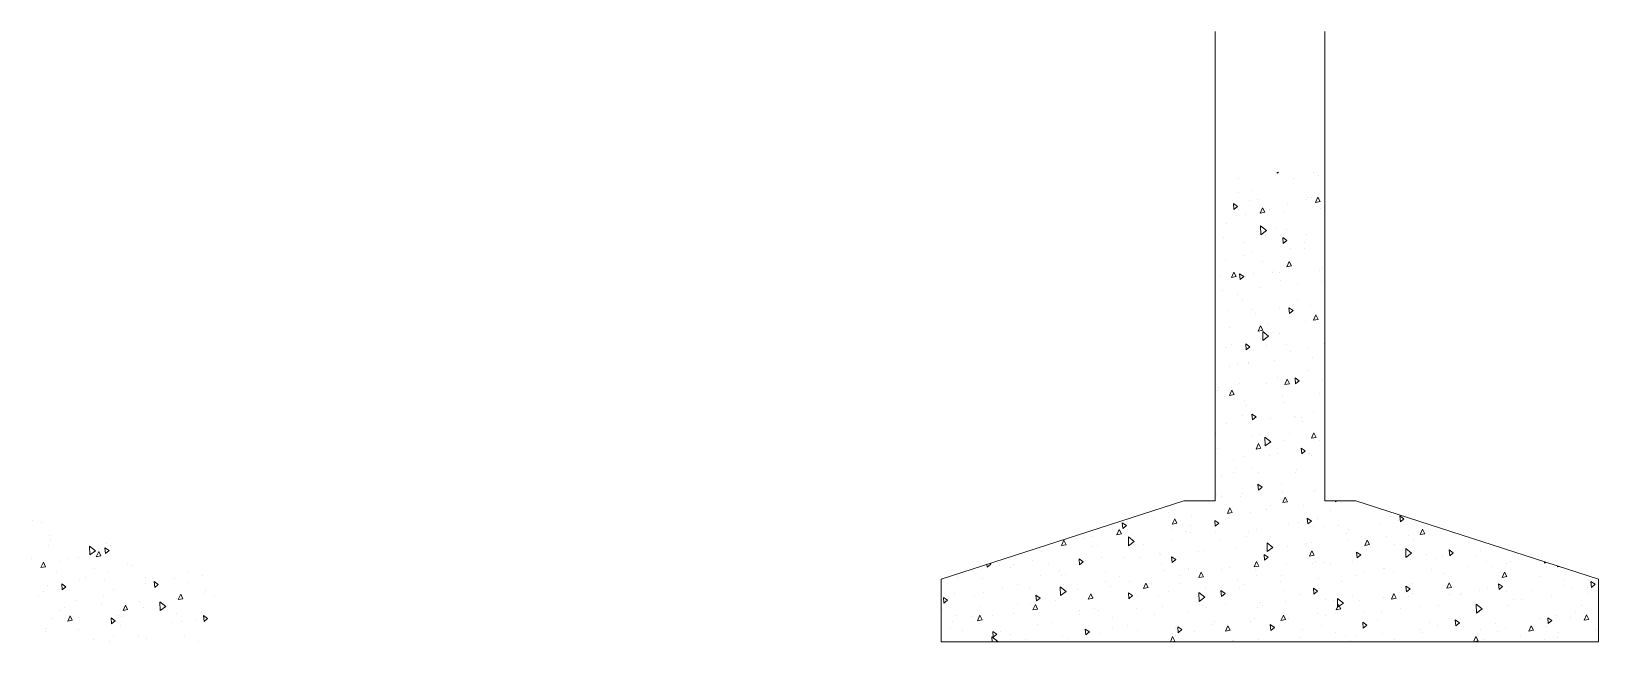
# Model space of a CAD drawing. Header units: inches. Extents: x -6800 to 96653, y -25814 to 17379.
# Drawn here: x 8208.2 to 8408.4, y -300.3 to -222.3 of the extents above; entities that cross this region are included whole.
import ezdxf

# ---------------------------------------------------------------- set-up
doc = ezdxf.new("R2010")
doc.units = ezdxf.units.IN
doc.header["$MEASUREMENT"] = 0
doc.layers.add('Footing', color=50, linetype='Continuous', lineweight=20)
doc.layers.add('Hatch', color=161, linetype='Continuous', lineweight=5)

msp = doc.modelspace()

# ---------------------------------------------------------------- linework, layer by layer
at = {"layer": 'Footing'}
for p, q in [((8359.41, -222.32), (8359.41, -282.32)), ((8373.41, -282.32), (8373.41, -222.32)), ((8355.41, -282.32), (8324.41, -292.32)), ((8359.41, -282.32), (8355.41, -282.32)), ((8377.41, -282.32), (8373.41, -282.32)), ((8408.41, -292.32), (8377.41, -282.32)), ((8324.41, -292.32), (8324.41, -300.32)), ((8408.41, -300.32), (8408.41, -292.32)), ((8324.41, -300.32), (8408.41, -300.32))]:
    msp.add_line(p, q, dxfattribs=at)
at = {"layer": 'Hatch', "linetype": 'Continuous', "transparency": 33554579}
for p, q in [((8362.4, -241.14), (8362.4, -241.14)), ((8367.19, -240.75), (8367.19, -240.75)), ((8367.34, -240.46), (8367.33, -240.32)), ((8367.34, -240.46), (8367.5, -240.32)), ((8369.42, -241.13), (8369.42, -241.13)), ((8371.99, -240.35), (8371.99, -240.35)), ((8372.56, -240.69), (8372.56, -240.69)), ((8362.45, -242.93), (8362.45, -242.93)), ((8363.86, -243.88), (8363.86, -243.88)), ((8364.04, -242.71), (8364.04, -242.71)), ((8364.86, -243.78), (8364.86, -243.78)), ((8371.06, -243.76), (8371.06, -243.76)), ((8371.21, -243.56), (8371.21, -243.56)), ((8371.69, -243.57), (8371.69, -243.57)), ((8372.24, -244.18), (8372.55, -243.5)), ((8372.24, -244.18), (8372.83, -244.07)), ((8372.83, -244.07), (8372.55, -243.5)), ((8361.82, -245.08), (8361.76, -244.34)), ((8362.28, -244.7), (8361.76, -244.34)), ((8361.82, -245.08), (8362.28, -244.7)), ((8363.32, -245.79), (8363.32, -245.79)), ((8365.18, -245.56), (8365.48, -244.87)), ((8365.18, -245.56), (8365.76, -245.44)), ((8365.76, -245.44), (8365.48, -244.87)), ((8366.31, -245.15), (8366.31, -245.15)), ((8368.12, -245.4), (8368.12, -245.4)), ((8368.62, -244.31), (8368.62, -244.31)), ((8372.92, -245), (8372.92, -245)), ((8360.91, -246.84), (8360.91, -246.84)), ((8364.69, -247.92), (8364.69, -247.92)), ((8365.24, -248.31), (8365.22, -247.19)), ((8365.97, -247.78), (8365.22, -247.19)), ((8365.24, -248.31), (8365.97, -247.78)), ((8367.13, -247.38), (8367.13, -247.38)), ((8368.57, -247.59), (8368.57, -247.59)), ((8371.04, -248.25), (8371.04, -248.25)), ((8360.45, -248.71), (8360.45, -248.71)), ((8363.17, -249.28), (8363.17, -249.28)), ((8365.79, -248.43), (8365.79, -248.43)), ((8367.79, -248.39), (8367.79, -248.39)), ((8368.12, -249.42), (8368.06, -248.67)), ((8368.58, -249.04), (8368.06, -248.67)), ((8368.12, -249.42), (8368.58, -249.04)), ((8369.04, -250.05), (8369.04, -250.05)), ((8370.81, -249.31), (8370.81, -249.31)), ((8370.84, -250.03), (8370.84, -250.03)), ((8359.45, -250.84), (8359.45, -250.84)), ((8360.75, -251.54), (8360.75, -251.54)), ((8363.2, -251), (8363.2, -251)), ((8364.25, -250.44), (8364.25, -250.44)), ((8365.44, -251.72), (8365.44, -251.72)), ((8368.58, -252.4), (8368.89, -251.72)), ((8369.17, -252.29), (8368.89, -251.72)), ((8360.03, -253.48), (8360.03, -253.48)), ((8361.52, -253.78), (8361.82, -253.09)), ((8361.52, -253.78), (8362.1, -253.66)), ((8362.1, -253.66), (8361.82, -253.09)), ((8362.61, -254.05), (8362.54, -253.3)), ((8363.07, -253.66), (8362.54, -253.3)), ((8362.61, -254.05), (8363.07, -253.66)), ((8364.38, -253.22), (8364.38, -253.22)), ((8366.72, -253.08), (8366.72, -253.08)), ((8366.88, -252.92), (8366.88, -252.92)), ((8367.62, -253.08), (8367.62, -253.08)), ((8367.71, -254.16), (8367.71, -254.16)), ((8368.58, -252.4), (8369.17, -252.29)), ((8372.8, -252.85), (8372.8, -252.85)), ((8373.11, -252.47), (8373.11, -252.47)), ((8360.37, -255.49), (8360.37, -255.49)), ((8362.3, -255.92), (8362.3, -255.92)), ((8365.18, -255.08), (8365.18, -255.08)), ((8369.97, -254.7), (8369.97, -254.7)), ((8373.05, -254.3), (8373.05, -254.3)), ((8360.96, -258.05), (8360.96, -258.05)), ((8362.94, -256.54), (8362.94, -256.54)), ((8364.21, -257.91), (8364.21, -257.91)), ((8367.65, -257.73), (8367.65, -257.73)), ((8368.91, -258.39), (8368.84, -257.64)), ((8369.37, -258), (8368.84, -257.64)), ((8368.91, -258.39), (8369.37, -258)), ((8369.11, -257.91), (8369.11, -257.91)), ((8369.38, -257.68), (8369.38, -257.68)), ((8369.98, -256.6), (8369.98, -256.6)), ((8371.55, -257.37), (8371.55, -257.37)), ((8361.3, -260.14), (8361.3, -260.14)), ((8364.57, -258.36), (8364.57, -258.36)), ((8364.92, -260.63), (8365.23, -259.94)), ((8365.51, -260.51), (8365.23, -259.94)), ((8366.11, -259.73), (8366.11, -259.73)), ((8370.9, -259.35), (8370.9, -259.35)), ((8371.99, -259.25), (8372.29, -258.57)), ((8371.99, -259.25), (8372.58, -259.14)), ((8372.25, -259.04), (8372.25, -259.04)), ((8372.58, -259.14), (8372.29, -258.57)), ((8363.39, -263.01), (8363.33, -262.27)), ((8363.85, -262.63), (8363.33, -262.27)), ((8364.92, -260.63), (8365.51, -260.51)), ((8365.18, -261.53), (8365.18, -261.53)), ((8365.52, -261.81), (8365.5, -260.68)), ((8366.25, -261.28), (8365.5, -260.68)), ((8365.52, -261.81), (8366.25, -261.28)), ((8366.83, -260.8), (8366.83, -260.8)), ((8367.62, -260.99), (8367.62, -260.99)), ((8373.31, -262.19), (8373.31, -262.19)), ((8360.79, -262.74), (8360.79, -262.74)), ((8361.45, -262.39), (8361.45, -262.39)), ((8363.39, -263.01), (8363.85, -262.63)), ((8365.97, -262.52), (8365.97, -262.52)), ((8368.58, -262.38), (8368.58, -262.38)), ((8369.1, -263.24), (8369.1, -263.24)), ((8371.3, -262.91), (8371.3, -262.91)), ((8371.83, -264), (8371.83, -264)), ((8361.24, -265.14), (8361.24, -265.14)), ((8362.23, -264.79), (8362.23, -264.79)), ((8363.68, -264.6), (8363.68, -264.6)), ((8363.72, -264.83), (8363.72, -264.83)), ((8367.04, -264.38), (8367.04, -264.38)), ((8371.37, -265.68), (8371.37, -265.68)), ((8359.75, -268.22), (8359.75, -268.22)), ((8359.91, -267.82), (8359.91, -267.82)), ((8361.26, -268.85), (8361.57, -268.16)), ((8361.85, -268.73), (8361.57, -268.16)), ((8362.55, -267.35), (8362.55, -267.35)), ((8365.98, -267.27), (8365.98, -267.27)), ((8367.37, -266.53), (8367.37, -266.53)), ((8368.33, -267.47), (8368.63, -266.79)), ((8368.33, -267.47), (8368.92, -267.36)), ((8368.92, -267.36), (8368.63, -266.79)), ((8369.5, -267.03), (8369.5, -267.03)), ((8369.69, -267.35), (8369.63, -266.61)), ((8370.15, -266.97), (8369.63, -266.61)), ((8369.69, -267.35), (8370.15, -266.97)), ((8369.89, -267.03), (8369.89, -267.03)), ((8373.14, -266.88), (8373.14, -266.88)), ((8360.58, -268.96), (8360.58, -268.96)), ((8361.26, -268.85), (8361.85, -268.73)), ((8363.16, -269.44), (8363.16, -269.44)), ((8363.43, -270.14), (8363.43, -270.14)), ((8367.97, -269.03), (8367.97, -269.03)), ((8368.25, -269.71), (8368.25, -269.71)), ((8372.76, -268.65), (8372.76, -268.65)), ((8362.85, -271.4), (8362.85, -271.4)), ((8364.18, -271.98), (8364.11, -271.23)), ((8364.64, -271.6), (8364.11, -271.23)), ((8364.18, -271.98), (8364.64, -271.6)), ((8366.48, -271.86), (8366.48, -271.86)), ((8369.6, -271.52), (8369.6, -271.52)), ((8369.72, -271.72), (8369.72, -271.72)), ((8370.43, -271.68), (8370.43, -271.68)), ((8370.52, -272.15), (8370.52, -272.15)), ((8372.04, -270.98), (8372.04, -270.98)), ((8359.5, -273.76), (8359.5, -273.76)), ((8360.84, -272.47), (8360.84, -272.47)), ((8364.09, -274.09), (8364.09, -274.09)), ((8365.12, -273.84), (8365.12, -273.84)), ((8365.8, -275.31), (8365.77, -274.18)), ((8366.52, -274.78), (8365.77, -274.18)), ((8368.9, -273.68), (8368.9, -273.68)), ((8371.74, -274.32), (8372.04, -273.64)), ((8371.74, -274.32), (8372.33, -274.21)), ((8372.33, -274.21), (8372.04, -273.64)), ((8359.71, -275.6), (8359.71, -275.6)), ((8364.67, -275.7), (8364.97, -275.01)), ((8364.67, -275.7), (8365.26, -275.58)), ((8365.26, -275.58), (8364.97, -275.01)), ((8365.67, -275.13), (8365.67, -275.13)), ((8365.8, -275.31), (8366.52, -274.78)), ((8367.39, -276.28), (8367.39, -276.28)), ((8368.11, -274.59), (8368.11, -274.59)), ((8370.48, -276.32), (8370.41, -275.57)), ((8370.94, -275.93), (8370.41, -275.57)), ((8370.48, -276.32), (8370.94, -275.93)), ((8372.79, -274.59), (8372.79, -274.59)), ((8361.76, -277.12), (8361.76, -277.12)), ((8361.98, -278.04), (8361.98, -278.04)), ((8363.06, -276.69), (8363.06, -276.69)), ((8364.17, -278.21), (8364.17, -278.21)), ((8366.31, -276.55), (8366.31, -276.55)), ((8371.36, -276.33), (8371.36, -276.33)), ((8371.48, -276.32), (8371.48, -276.32)), ((8371.79, -276.52), (8371.79, -276.52)), ((8360.23, -279.12), (8360.23, -279.12)), ((8361.73, -278.75), (8361.73, -278.75)), ((8364.96, -280.95), (8364.89, -280.2)), ((8365.42, -280.56), (8364.89, -280.2)), ((8365.02, -278.74), (8365.02, -278.74)), ((8367.86, -280.14), (8367.86, -280.14)), ((8369.65, -278.72), (8369.65, -278.72)), ((8369.82, -278.33), (8369.82, -278.33)), ((8359.65, -281.52), (8359.65, -281.52)), ((8360.24, -281.82), (8360.24, -281.82)), ((8362.69, -281.77), (8362.69, -281.77)), ((8362.89, -281.38), (8362.89, -281.38)), ((8364.24, -280.48), (8364.24, -280.48)), ((8364.96, -280.95), (8365.42, -280.56)), ((8368.07, -281.15), (8368.07, -281.15)), ((8368.08, -282.54), (8368.38, -281.86)), ((8368.66, -282.43), (8368.38, -281.86)), ((8371.92, -281.16), (8371.92, -281.16)), ((8372.29, -280.98), (8372.29, -280.98)), ((8353.46, -283.75), (8353.46, -283.75)), ((8356.35, -284.17), (8356.35, -284.17)), ((8357.8, -282.36), (8357.8, -282.36)), ((8361.01, -283.92), (8361.31, -283.23)), ((8361.01, -283.92), (8361.6, -283.8)), ((8361.16, -283.77), (8361.16, -283.77)), ((8361.6, -283.8), (8361.31, -283.23)), ((8363.92, -283.75), (8363.92, -283.75)), ((8365.95, -283.38), (8365.95, -283.38)), ((8366.51, -282.92), (8366.51, -282.92)), ((8368.08, -282.54), (8368.66, -282.43)), ((8370.75, -282.98), (8370.75, -282.98)), ((8374.19, -283.6), (8374.19, -283.6)), ((8374.79, -282.43), (8374.79, -282.32)), ((8374.79, -282.43), (8374.94, -282.32)), ((8375.54, -282.59), (8375.54, -282.59)), ((8383.08, -284.99), (8383.01, -284.25)), ((8383.53, -284.61), (8383.01, -284.25)), ((8208.32, -284.84), (8208.32, -284.84)), ((8209.53, -285.06), (8209.53, -285.06)), ((8346.87, -286.67), (8347.18, -285.98)), ((8347.46, -286.55), (8347.18, -285.98)), ((8347.63, -285.86), (8347.56, -285.12)), ((8348.09, -285.48), (8347.56, -285.12)), ((8347.63, -285.86), (8348.09, -285.48)), ((8348.05, -285.52), (8348.05, -285.52)), ((8351.56, -284.56), (8351.56, -284.56)), ((8353.87, -285.98), (8353.87, -285.98)), ((8353.94, -285.29), (8354.25, -284.61)), ((8353.94, -285.29), (8354.53, -285.18)), ((8354.53, -285.18), (8354.25, -284.61)), ((8355.72, -286.19), (8355.72, -286.19)), ((8356.31, -285.44), (8356.31, -285.44)), ((8359.44, -285.57), (8359.38, -284.83)), ((8359.9, -285.19), (8359.38, -284.83)), ((8359.44, -285.57), (8359.9, -285.19)), ((8359.48, -286.21), (8359.48, -286.21)), ((8361.13, -284.5), (8361.13, -284.5)), ((8364.65, -285.98), (8364.65, -285.98)), ((8368.78, -285.36), (8368.78, -285.36)), ((8370.09, -285.13), (8370.09, -285.13)), ((8371.26, -285.28), (8371.19, -284.54)), ((8371.72, -284.9), (8371.19, -284.54)), ((8371.26, -285.28), (8371.72, -284.9)), ((8371.99, -285.66), (8371.99, -285.66)), ((8372.53, -284.58), (8372.53, -284.58)), ((8373.22, -285.63), (8373.22, -285.63)), ((8375.24, -285.52), (8375.24, -285.52)), ((8376.46, -286.04), (8376.46, -286.04)), ((8380.42, -285.3), (8380.42, -285.3)), ((8381.86, -284.35), (8381.86, -284.35)), ((8382.82, -284.84), (8382.82, -284.84)), ((8383.08, -284.99), (8383.53, -284.61)), ((8385.62, -286.64), (8385.92, -285.96)), ((8386.21, -286.53), (8385.92, -285.96)), ((8210.42, -288.04), (8210.42, -288.04)), ((8210.52, -286.71), (8210.52, -286.71)), ((8210.59, -287.28), (8210.59, -287.28)), ((8215.66, -289.22), (8215.63, -288.1)), ((8216.38, -288.69), (8215.63, -288.1)), ((8217.76, -287.72), (8217.76, -287.72)), ((8218.26, -288.04), (8218.26, -288.04)), ((8339.8, -288.04), (8340.11, -287.35)), ((8339.8, -288.04), (8340.39, -287.93)), ((8340.39, -287.93), (8340.11, -287.35)), ((8342.66, -287.1), (8342.66, -287.1)), ((8343.71, -286.9), (8343.71, -286.9)), ((8343.76, -288.22), (8343.76, -288.22)), ((8344.43, -287.99), (8344.43, -287.99)), ((8346.87, -286.67), (8347.46, -286.55)), ((8348.36, -288.06), (8348.34, -286.93)), ((8349.09, -287.53), (8348.34, -286.93)), ((8348.36, -288.06), (8349.09, -287.53)), ((8348.89, -286.67), (8348.89, -286.67)), ((8350.31, -287.96), (8350.31, -287.96)), ((8354.02, -287.2), (8354.02, -287.2)), ((8356.23, -286.35), (8356.23, -286.35)), ((8359.99, -287.37), (8359.99, -287.37)), ((8363.39, -286.94), (8363.39, -286.94)), ((8363.62, -286.41), (8363.62, -286.41)), ((8366.08, -288.8), (8366.05, -287.68)), ((8366.8, -288.27), (8366.05, -287.68)), ((8366.08, -288.8), (8366.8, -288.27)), ((8366.88, -288.03), (8366.88, -288.03)), ((8368.6, -288.2), (8368.6, -288.2)), ((8371.05, -287.8), (8371.05, -287.8)), ((8371.68, -287.63), (8371.68, -287.63)), ((8376.21, -286.51), (8376.21, -286.51)), ((8376.47, -287.24), (8376.47, -287.24)), ((8378.55, -288.02), (8378.86, -287.33)), ((8378.55, -288.02), (8379.14, -287.9)), ((8379.14, -287.9), (8378.86, -287.33)), ((8381.28, -286.84), (8381.28, -286.84)), ((8382.38, -287.89), (8382.38, -287.89)), ((8384.13, -286.79), (8384.13, -286.79)), ((8384.82, -287.35), (8384.82, -287.35)), ((8385.62, -286.64), (8386.21, -286.53)), ((8386.07, -286.45), (8386.07, -286.45)), ((8391.78, -287.64), (8391.78, -287.64)), ((8208.2, -289.75), (8208.2, -289.75)), ((8209.43, -290.85), (8209.74, -290.17)), ((8210.02, -290.74), (8209.74, -290.17)), ((8211.76, -290.05), (8211.76, -290.05)), ((8212.86, -289.72), (8212.86, -289.72)), ((8214.2, -289.51), (8214.2, -289.51)), ((8215.66, -289.22), (8216.38, -288.69)), ((8216.5, -289.48), (8216.81, -288.79)), ((8216.5, -289.48), (8217.09, -289.36)), ((8217.09, -289.36), (8216.81, -288.79)), ((8217.66, -289.06), (8217.59, -288.31)), ((8218.12, -288.67), (8217.59, -288.31)), ((8217.66, -289.06), (8218.12, -288.67)), ((8217.8, -288.96), (8217.8, -288.96)), ((8336.15, -289.91), (8336.15, -289.91)), ((8337.26, -288.79), (8337.26, -288.79)), ((8342.11, -290.49), (8342.05, -289.75)), ((8342.57, -290.11), (8342.05, -289.75)), ((8342.11, -290.49), (8342.57, -290.11)), ((8342.89, -290), (8342.89, -290)), ((8344.93, -289.54), (8344.93, -289.54)), ((8347.68, -289.61), (8347.68, -289.61)), ((8349.93, -289.6), (8349.93, -289.6)), ((8352.37, -289.05), (8352.37, -289.05)), ((8352.49, -289.21), (8352.49, -289.21)), ((8353.93, -290.2), (8353.86, -289.46)), ((8354.39, -289.82), (8353.86, -289.46)), ((8353.93, -290.2), (8354.39, -289.82)), ((8357.28, -288.82), (8357.28, -288.82)), ((8357.99, -288.63), (8357.99, -288.63)), ((8362.08, -288.42), (8362.08, -288.42)), ((8364.42, -290.77), (8364.72, -290.08)), ((8365, -290.65), (8364.72, -290.08)), ((8365.66, -289.38), (8365.66, -289.38)), ((8365.74, -289.91), (8365.68, -289.17)), ((8366.2, -289.53), (8365.68, -289.17)), ((8365.74, -289.91), (8366.2, -289.53)), ((8366.16, -288.74), (8366.16, -288.74)), ((8371.48, -289.39), (8371.79, -288.71)), ((8371.48, -289.39), (8372.07, -289.28)), ((8372.07, -289.28), (8371.79, -288.71)), ((8372.28, -290.13), (8372.28, -290.13)), ((8373.32, -290.24), (8373.32, -290.24)), ((8374.15, -290.27), (8374.15, -290.27)), ((8377, -290.13), (8377, -290.13)), ((8377.56, -289.62), (8377.49, -288.87)), ((8378.02, -289.24), (8377.49, -288.87)), ((8377.56, -289.62), (8378.02, -289.24)), ((8378.73, -288.48), (8378.73, -288.48)), ((8383.75, -289.49), (8383.75, -289.49)), ((8383.79, -289.55), (8383.77, -288.42)), ((8384.52, -289.02), (8383.77, -288.42)), ((8383.79, -289.55), (8384.52, -289.02)), ((8384.34, -289.81), (8384.34, -289.81)), ((8386.39, -289.23), (8386.39, -289.23)), ((8387.59, -289.67), (8387.59, -289.67)), ((8388.51, -289.27), (8388.51, -289.27)), ((8389.38, -289.33), (8389.31, -288.58)), ((8389.83, -288.95), (8389.31, -288.58)), ((8389.38, -289.33), (8389.83, -288.95)), ((8392.77, -289.44), (8392.77, -289.44)), ((8393.34, -288.7), (8393.34, -288.7)), ((8394.05, -290.08), (8394.05, -290.08)), ((8397.12, -290.11), (8397.12, -290.11)), ((8401.5, -290.29), (8401.5, -290.09)), ((8401.5, -290.29), (8401.69, -290.15)), ((8209.43, -290.85), (8210.02, -290.74)), ((8211.45, -291.36), (8211.45, -291.36)), ((8215.12, -292.16), (8215.12, -292.16)), ((8216.26, -290.96), (8216.26, -290.96)), ((8217.88, -291.44), (8217.88, -291.44)), ((8220.53, -290.48), (8220.53, -290.48)), ((8221.05, -290.57), (8221.05, -290.57)), ((8222.77, -292.18), (8222.77, -292.18)), ((8226.5, -292.27), (8226.5, -292.27)), ((8228.18, -291.33), (8228.18, -291.33)), ((8230.11, -291.86), (8230.11, -291.86)), ((8326.46, -292.14), (8326.46, -292.14)), ((8328.48, -291.19), (8328.48, -291.19)), ((8329.71, -292.19), (8329.71, -292.19)), ((8330.3, -290.78), (8330.27, -290.43)), ((8330.3, -290.78), (8330.76, -290.4)), ((8330.76, -290.4), (8330.63, -290.31)), ((8331.85, -290.55), (8331.85, -290.55)), ((8333.29, -290.79), (8333.29, -290.79)), ((8333.7, -290.45), (8333.7, -290.45)), ((8337.05, -291.87), (8337.05, -291.87)), ((8338.08, -290.4), (8338.08, -290.4)), ((8339.53, -291.23), (8339.53, -291.23)), ((8339.83, -291.84), (8339.83, -291.84)), ((8340.3, -291.73), (8340.3, -291.73)), ((8345.47, -291.5), (8345.47, -291.5)), ((8347.2, -291.98), (8347.2, -291.98)), ((8352.58, -290.4), (8352.58, -290.4)), ((8352.81, -291.18), (8352.81, -291.18)), ((8354.95, -291.85), (8354.95, -291.85)), ((8356.05, -290.98), (8356.05, -290.98)), ((8356.06, -291.04), (8356.06, -291.04)), ((8357.35, -292.14), (8357.65, -291.45)), ((8357.35, -292.14), (8357.94, -292.03)), ((8357.94, -292.03), (8357.65, -291.45)), ((8360.26, -291.07), (8360.26, -291.07)), ((8361.24, -290.82), (8361.24, -290.82)), ((8364.42, -290.77), (8365, -290.65)), ((8364.55, -291.06), (8364.55, -291.06)), ((8364.66, -291.81), (8364.66, -291.81)), ((8367.93, -291.82), (8367.93, -291.82)), ((8368.58, -290.5), (8368.58, -290.5)), ((8371.83, -290.35), (8371.83, -290.35)), ((8372.61, -292.28), (8372.61, -292.28)), ((8377.4, -291.89), (8377.4, -291.89)), ((8378.45, -291.5), (8378.45, -291.5)), ((8380.89, -290.96), (8380.89, -290.96)), ((8380.99, -290.92), (8380.99, -290.92)), ((8382.21, -291.49), (8382.21, -291.49)), ((8387, -291.1), (8387, -291.1)), ((8388.66, -291.67), (8388.66, -291.67)), ((8391.81, -290.7), (8391.81, -290.7)), ((8394.68, -290.65), (8394.68, -290.65)), ((8396.09, -292.12), (8396.4, -291.43)), ((8396.09, -292.12), (8396.68, -292)), ((8396.68, -292), (8396.4, -291.43)), ((8396.6, -290.31), (8396.6, -290.31)), ((8400.8, -292.03), (8400.8, -292.03)), ((8401.73, -290.76), (8401.73, -290.76)), ((8403.16, -290.75), (8403.21, -290.64)), ((8403.16, -290.75), (8403.39, -290.7)), ((8209.71, -293.93), (8209.71, -293.93)), ((8210.27, -293.13), (8210.27, -293.13)), ((8212.14, -293.69), (8212.08, -292.94)), ((8212.6, -293.3), (8212.08, -292.94)), ((8212.14, -293.69), (8212.6, -293.3)), ((8214.34, -292.55), (8214.34, -292.55)), ((8217.59, -292.41), (8217.59, -292.41)), ((8218.72, -293.61), (8218.72, -293.61)), ((8222.79, -292.92), (8222.79, -292.92)), ((8223.96, -293.4), (8223.89, -292.65)), ((8224.42, -293.01), (8223.89, -292.65)), ((8223.96, -293.4), (8224.42, -293.01)), ((8224.05, -292.81), (8224.05, -292.81)), ((8226.97, -294.95), (8227.28, -294.27)), ((8227.56, -294.84), (8227.28, -294.27)), ((8228.32, -292.82), (8228.32, -292.82)), ((8230.18, -294.2), (8230.18, -294.2)), ((8230.45, -293.77), (8230.45, -293.77)), ((8324.53, -292.42), (8324.53, -292.42)), ((8326.16, -294.22), (8326.16, -294.22)), ((8329.77, -294.06), (8329.77, -294.06)), ((8332.21, -293.52), (8332.21, -293.52)), ((8334.12, -292.99), (8334.12, -292.99)), ((8335.76, -293.43), (8335.76, -293.43)), ((8339.65, -294.43), (8339.62, -293.31)), ((8340.37, -293.9), (8339.62, -293.31)), ((8339.65, -294.43), (8340.37, -293.9)), ((8341.79, -293.67), (8341.79, -293.67)), ((8343.21, -294.89), (8343.52, -294.2)), ((8343.8, -294.77), (8343.52, -294.2)), ((8345.35, -292.64), (8345.35, -292.64)), ((8346, -293.21), (8346, -293.21)), ((8348.41, -294.83), (8348.35, -294.08)), ((8348.87, -294.44), (8348.35, -294.08)), ((8348.44, -292.67), (8348.44, -292.67)), ((8348.61, -294.26), (8348.61, -294.26)), ((8350.28, -293.51), (8350.58, -292.83)), ((8350.28, -293.51), (8350.87, -293.4)), ((8350.87, -293.4), (8350.58, -292.83)), ((8353.42, -293.86), (8353.42, -293.86)), ((8354.85, -292.84), (8354.85, -292.84)), ((8357.36, -295.18), (8357.34, -294.05)), ((8358.09, -294.65), (8357.34, -294.05)), ((8358.21, -293.47), (8358.21, -293.47)), ((8360.23, -294.54), (8360.16, -293.79)), ((8360.69, -294.15), (8360.16, -293.79)), ((8360.23, -294.54), (8360.69, -294.15)), ((8362.22, -292.36), (8362.22, -292.36)), ((8362.53, -293.51), (8362.53, -293.51)), ((8363.01, -293.07), (8363.01, -293.07)), ((8367.8, -292.68), (8367.8, -292.68)), ((8368.34, -293.74), (8368.34, -293.74)), ((8370.2, -294.26), (8370.2, -294.26)), ((8372.04, -294.25), (8371.98, -293.5)), ((8372.5, -293.86), (8371.98, -293.5)), ((8372.04, -294.25), (8372.5, -293.86)), ((8375.58, -292.68), (8375.58, -292.68)), ((8381.96, -294.87), (8382.26, -294.18)), ((8382.55, -294.75), (8382.26, -294.18)), ((8383.26, -293.36), (8383.26, -293.36)), ((8383.86, -293.96), (8383.79, -293.21)), ((8384.32, -293.57), (8383.79, -293.21)), ((8383.86, -293.96), (8384.32, -293.57)), ((8384.57, -292.89), (8384.57, -292.89)), ((8384.67, -294.13), (8384.67, -294.13)), ((8389.03, -293.49), (8389.33, -292.81)), ((8389.03, -293.49), (8389.61, -293.38)), ((8389.61, -293.38), (8389.33, -292.81)), ((8389.35, -294.27), (8389.35, -294.27)), ((8390.74, -294.26), (8390.74, -294.26)), ((8390.93, -294.11), (8390.93, -294.11)), ((8393.18, -293.72), (8393.18, -293.72)), ((8394.27, -293.35), (8394.27, -293.35)), ((8395.68, -293.67), (8395.61, -292.92)), ((8396.13, -293.28), (8395.61, -292.92)), ((8395.68, -293.67), (8396.13, -293.28)), ((8396.32, -292.52), (8396.32, -292.52)), ((8396.69, -293.95), (8396.69, -293.95)), ((8399.94, -293.81), (8399.94, -293.81)), ((8403.87, -292.56), (8403.87, -292.56)), ((8404, -293.2), (8404, -293.2)), ((8405.11, -293.58), (8405.11, -293.58)), ((8406.97, -293.41), (8406.97, -293.41)), ((8407.12, -294.17), (8407.12, -294.17)), ((8407.49, -293.38), (8407.43, -292.63)), ((8407.95, -292.99), (8407.43, -292.63)), ((8407.49, -293.38), (8407.95, -292.99)), ((8209.13, -294.39), (8209.13, -294.39)), ((8212.38, -296.01), (8212.38, -296.01)), ((8213.95, -295.05), (8213.95, -295.05)), ((8217.19, -295.61), (8217.19, -295.61)), ((8217.39, -294.6), (8217.39, -294.6)), ((8219.91, -296.32), (8220.21, -295.64)), ((8219.91, -296.32), (8220.5, -296.21)), ((8220.5, -296.21), (8220.21, -295.64)), ((8221.98, -295.22), (8221.98, -295.22)), ((8222.56, -295.89), (8222.56, -295.89)), ((8224.65, -296.34), (8224.63, -295.22)), ((8225.38, -295.81), (8224.63, -295.22)), ((8224.65, -296.34), (8225.38, -295.81)), ((8225.06, -295.36), (8225.06, -295.36)), ((8226.79, -294.82), (8226.79, -294.82)), ((8226.97, -294.95), (8227.56, -294.84)), ((8231.58, -294.43), (8231.58, -294.43)), ((8324.62, -296.22), (8324.62, -296.22)), ((8324.78, -295.41), (8324.72, -294.66)), ((8325.24, -295.03), (8324.72, -294.66)), ((8324.78, -295.41), (8325.24, -295.03)), ((8328.73, -294.58), (8328.73, -294.58)), ((8329.41, -295.84), (8329.41, -295.84)), ((8334.22, -295.43), (8334.22, -295.43)), ((8335.89, -295.45), (8335.89, -295.45)), ((8336.14, -296.26), (8336.45, -295.58)), ((8336.14, -296.26), (8336.73, -296.15)), ((8336.38, -295.43), (8336.38, -295.43)), ((8336.73, -296.15), (8336.45, -295.58)), ((8336.6, -295.12), (8336.53, -294.37)), ((8337.06, -294.74), (8336.53, -294.37)), ((8336.6, -295.12), (8337.06, -294.74)), ((8339.01, -295.05), (8339.01, -295.05)), ((8343.21, -294.89), (8343.8, -294.77)), ((8343.82, -294.65), (8343.82, -294.65)), ((8344.06, -296.11), (8344.06, -296.11)), ((8344.5, -296.28), (8344.5, -296.28)), ((8348.41, -294.83), (8348.87, -294.44)), ((8349.4, -296.02), (8349.4, -296.02)), ((8349.46, -294.42), (8349.46, -294.42)), ((8352.12, -294.6), (8352.12, -294.6)), ((8352.64, -295.87), (8352.64, -295.87)), ((8357.12, -295.28), (8357.12, -295.28)), ((8357.36, -295.18), (8358.09, -294.65)), ((8357.82, -295.65), (8357.82, -295.65)), ((8358.29, -295.97), (8358.29, -295.97)), ((8360.73, -295.43), (8360.73, -295.43)), ((8364.8, -295.95), (8364.8, -295.95)), ((8365.16, -295.33), (8365.16, -295.33)), ((8365.48, -295.71), (8365.48, -295.71)), ((8368.41, -295.19), (8368.41, -295.19)), ((8373.58, -294.96), (8373.58, -294.96)), ((8374.52, -295.12), (8374.52, -295.12)), ((8374.89, -296.24), (8375.19, -295.56)), ((8374.89, -296.24), (8375.48, -296.13)), ((8375.07, -295.92), (8375.05, -294.8)), ((8375.8, -295.39), (8375.05, -294.8)), ((8375.07, -295.92), (8375.8, -295.39)), ((8375.08, -294.92), (8375.08, -294.92)), ((8375.48, -296.13), (8375.19, -295.56)), ((8376.96, -294.58), (8376.96, -294.58)), ((8377.85, -295.12), (8377.85, -295.12)), ((8380.93, -294.64), (8380.93, -294.64)), ((8381.96, -294.87), (8382.55, -294.75)), ((8383.14, -296.14), (8383.14, -296.14)), ((8384.17, -294.5), (8384.17, -294.5)), ((8385.53, -295.8), (8385.53, -295.8)), ((8387.93, -295.75), (8387.93, -295.75)), ((8392.74, -295.35), (8392.74, -295.35)), ((8392.79, -296.67), (8392.76, -295.54)), ((8393.51, -296.14), (8392.76, -295.54)), ((8392.79, -296.67), (8393.51, -296.14)), ((8396.86, -295.65), (8396.86, -295.65)), ((8397.53, -294.96), (8397.53, -294.96)), ((8398.59, -294.96), (8398.59, -294.96)), ((8402.33, -294.56), (8402.33, -294.56)), ((8406.26, -295.64), (8406.26, -295.64)), ((8210.93, -297.38), (8210.93, -297.38)), ((8211.98, -296.37), (8211.98, -296.37)), ((8212.84, -297.7), (8213.14, -297.01)), ((8212.84, -297.7), (8213.43, -297.58)), ((8213.43, -297.58), (8213.14, -297.01)), ((8214.18, -297.24), (8214.18, -297.24)), ((8218.44, -298.02), (8218.38, -297.28)), ((8218.9, -297.64), (8218.38, -297.28)), ((8218.44, -298.02), (8218.9, -297.64)), ((8219.35, -297.01), (8219.35, -297.01)), ((8219.65, -298.25), (8219.65, -298.25)), ((8219.66, -297.04), (8219.66, -297.04)), ((8220.12, -296.43), (8220.12, -296.43)), ((8226.24, -297.82), (8226.24, -297.82)), ((8226.69, -296.69), (8226.69, -296.69)), ((8227.33, -297.8), (8227.33, -297.8)), ((8229.25, -297.46), (8229.25, -297.46)), ((8229.94, -296.55), (8229.94, -296.55)), ((8230.26, -297.73), (8230.19, -296.99)), ((8230.72, -297.35), (8230.19, -296.99)), ((8230.26, -297.73), (8230.72, -297.35)), ((8325.84, -297.68), (8325.84, -297.68)), ((8326.29, -297.02), (8326.29, -297.02)), ((8328.28, -297.14), (8328.28, -297.14)), ((8329.08, -297.64), (8329.38, -296.95)), ((8329.08, -297.64), (8329.67, -297.52)), ((8329.67, -297.52), (8329.38, -296.95)), ((8331, -297.02), (8331, -297.02)), ((8333.63, -296.7), (8333.63, -296.7)), ((8336.69, -298.08), (8336.69, -298.08)), ((8336.88, -296.56), (8336.88, -296.56)), ((8338.65, -297.87), (8338.65, -297.87)), ((8342.05, -296.34), (8342.05, -296.34)), ((8342.06, -296.83), (8342.06, -296.83)), ((8346.28, -297.29), (8346.28, -297.29)), ((8348.18, -298.21), (8348.18, -298.21)), ((8351.73, -296.86), (8351.73, -296.86)), ((8355.88, -296.5), (8355.88, -296.5)), ((8359.14, -298.12), (8359.14, -298.12)), ((8359.39, -297.72), (8359.39, -297.72)), ((8360.75, -298.99), (8361.06, -298.3)), ((8361.34, -298.87), (8361.06, -298.3)), ((8363.94, -297.72), (8363.94, -297.72)), ((8364.41, -297.36), (8364.41, -297.36)), ((8366.53, -298.88), (8366.46, -298.13)), ((8366.99, -298.49), (8366.46, -298.13)), ((8367.82, -297.61), (8368.13, -296.93)), ((8367.82, -297.61), (8368.41, -297.5)), ((8368.41, -297.5), (8368.13, -296.93)), ((8368.73, -297.33), (8368.73, -297.33)), ((8372.47, -296.7), (8372.47, -296.7)), ((8373.02, -298.19), (8373.02, -298.19)), ((8373.54, -296.93), (8373.54, -296.93)), ((8378.34, -298.59), (8378.28, -297.84)), ((8378.8, -298.2), (8378.28, -297.84)), ((8378.33, -296.54), (8378.33, -296.54)), ((8378.34, -298.59), (8378.8, -298.2)), ((8380.12, -297.56), (8380.12, -297.56)), ((8380.64, -296.5), (8380.64, -296.5)), ((8386.81, -297.88), (8386.81, -297.88)), ((8387.8, -298.24), (8387.8, -298.24)), ((8389.25, -297.34), (8389.25, -297.34)), ((8390.16, -298.3), (8390.09, -297.55)), ((8390.62, -297.91), (8390.09, -297.55)), ((8390.16, -298.3), (8390.62, -297.91)), ((8393.2, -296.55), (8393.2, -296.55)), ((8395.2, -297.99), (8395.2, -297.99)), ((8399.5, -298.97), (8399.81, -298.28)), ((8400.09, -298.85), (8399.81, -298.28)), ((8400.85, -297.4), (8400.85, -297.4)), ((8401.98, -298.01), (8401.91, -297.26)), ((8402.43, -297.62), (8401.91, -297.26)), ((8401.98, -298.01), (8402.43, -297.62)), ((8403.03, -297.02), (8403.03, -297.02)), ((8404.8, -297.2), (8404.8, -297.2)), ((8405.47, -296.48), (8405.47, -296.48)), ((8406.57, -297.59), (8406.87, -296.91)), ((8406.57, -297.59), (8407.16, -297.48)), ((8407.16, -297.48), (8406.87, -296.91)), ((8210.02, -298.67), (8210.02, -298.67)), ((8210.06, -299.04), (8210.06, -299.04)), ((8214.25, -298.81), (8214.25, -298.81)), ((8216.19, -300.04), (8216.19, -300.04)), ((8218.12, -300.26), (8218.12, -300.26)), ((8218.63, -299.5), (8218.63, -299.5)), ((8221.93, -299.48), (8221.93, -299.48)), ((8222.91, -299.87), (8222.91, -299.87)), ((8227.71, -299.47), (8227.71, -299.47)), ((8229.6, -300.24), (8229.6, -300.24)), ((8325.6, -298.7), (8325.6, -298.7)), ((8327.09, -298.87), (8327.09, -298.87)), ((8330.92, -300.32), (8330.91, -299.69)), ((8331.66, -300.28), (8330.91, -299.69)), ((8331.08, -299.75), (8331.02, -299)), ((8331.54, -299.36), (8331.02, -299)), ((8331.08, -299.75), (8331.54, -299.36)), ((8331.6, -300.32), (8331.66, -300.28)), ((8331.96, -299.07), (8331.96, -299.07)), ((8333.27, -299.46), (8333.27, -299.46)), ((8335.15, -300.08), (8335.15, -300.08)), ((8339.94, -299.7), (8339.94, -299.7)), ((8340.57, -299.9), (8340.57, -299.9)), ((8340.92, -300.31), (8340.92, -300.31)), ((8342.9, -299.46), (8342.83, -298.71)), ((8343.36, -299.07), (8342.83, -298.71)), ((8342.9, -299.46), (8343.36, -299.07)), ((8344.75, -299.29), (8344.75, -299.29)), ((8346.33, -298.55), (8346.33, -298.55)), ((8349.54, -298.91), (8349.54, -298.91)), ((8353.71, -300.32), (8353.99, -299.68)), ((8353.9, -300.32), (8354.28, -300.25)), ((8354.28, -300.25), (8353.99, -299.68)), ((8354, -299.3), (8354, -299.3)), ((8354.34, -298.51), (8354.34, -298.51)), ((8354.35, -299.59), (8354.35, -299.59)), ((8354.71, -299.17), (8354.65, -298.42)), ((8355.17, -298.78), (8354.65, -298.42)), ((8354.71, -299.17), (8355.17, -298.78)), ((8356.8, -299.05), (8356.8, -299.05)), ((8360.75, -298.99), (8361.34, -298.87)), ((8361.65, -300.15), (8361.65, -300.15)), ((8361.75, -300.16), (8361.75, -300.16)), ((8364.99, -300.02), (8364.99, -300.02)), ((8366.53, -298.88), (8366.99, -298.49)), ((8367.06, -298.39), (8367.06, -298.39)), ((8370.17, -299.79), (8370.17, -299.79)), ((8370.58, -298.73), (8370.58, -298.73)), ((8374.73, -299.14), (8374.73, -299.14)), ((8376.01, -299.57), (8376.01, -299.57)), ((8376.7, -300.12), (8376.7, -300.12)), ((8377.51, -299.47), (8377.51, -299.47)), ((8380.76, -299.33), (8380.76, -299.33)), ((8382.39, -300), (8382.39, -300)), ((8385.6, -298.78), (8385.6, -298.78)), ((8385.93, -299.1), (8385.93, -299.1)), ((8392.44, -300.32), (8392.74, -299.66)), ((8392.54, -300.32), (8393.02, -300.23)), ((8393.02, -300.23), (8392.74, -299.66)), ((8392.93, -299.26), (8392.93, -299.26)), ((8393.28, -298.78), (8393.28, -298.78)), ((8393.66, -300), (8393.66, -300)), ((8395.47, -298.99), (8395.47, -298.99)), ((8396.52, -298.64), (8396.52, -298.64)), ((8398.46, -299.61), (8398.46, -299.61)), ((8399.5, -298.97), (8400.09, -298.85)), ((8401.54, -300.1), (8401.54, -300.1)), ((8401.7, -298.41), (8401.7, -298.41)), ((8403.12, -299.84), (8403.12, -299.84)), ((8403.26, -299.21), (8403.26, -299.21)), ((8408.05, -298.82), (8408.05, -298.82))]:
    msp.add_line(p, q, dxfattribs=at)

doc.saveas('drawing.dxf')
